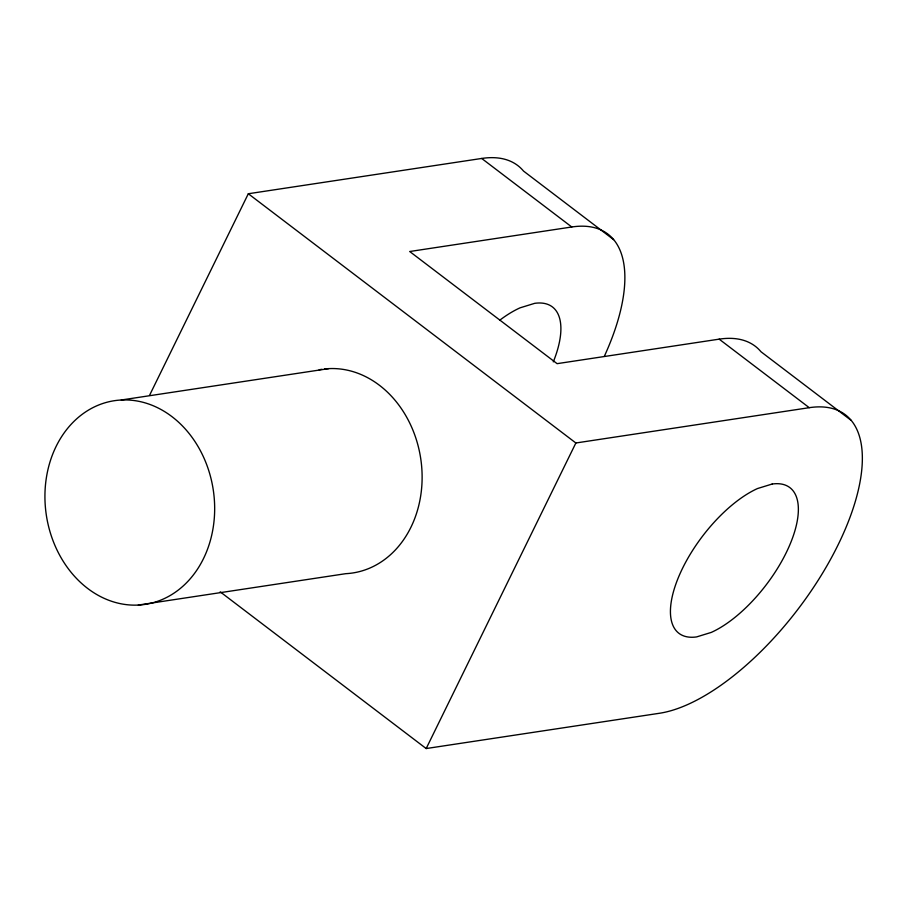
<?xml version="1.0" encoding="UTF-8"?>
<svg xmlns="http://www.w3.org/2000/svg" width="907" height="907" viewBox="0 0 907 907"><rect width="100%" height="100%" fill="white"/><g stroke="black" fill="none" stroke-linecap="round" stroke-linejoin="round"><path stroke-width="1.36" d="M149.553 395.339L248.314 193.747L481.696 158.453A183.101 80.133 -52.7 0 1 523.532 171.072L613.608 239.618M426.177 748.547L575.866 442.99L809.248 407.685A183.101 80.133 -52.7 0 1 838.125 544.778A183.101 80.133 -52.7 0 1 659.559 713.253L426.177 748.547L220.186 591.817M604.402 356.145A183.101 80.133 -52.7 0 0 571.773 226.988L409.703 251.511L557.102 363.662L719.172 339.15A183.101 80.133 -52.7 0 1 761.007 351.769L851.083 420.315M121.277 399.998L328.719 368.627M138.317 605.06A103.001 84.419 81.4 0 0 198.667 447.582A103.001 84.419 81.4 0 0 52.402 454.951A103.001 84.419 81.4 0 0 138.317 605.06L345.771 573.678A103.001 84.419 81.4 0 0 421.46 464.395A103.001 84.419 81.4 0 0 324.615 368.956M481.696 158.453L571.773 226.988M719.172 339.15L809.248 407.685M248.314 193.747L575.866 442.99M319.128 369.773A103.001 84.419 81.4 0 1 321.872 369.308M553.293 361.87A91.55 40.067 -52.7 0 0 534.688 303.335L520.051 307.836A91.55 40.067 -52.7 0 0 499.666 320.273M772.163 484.032L757.526 488.533A91.55 40.067 -52.7 0 0 678.3 577.714A91.55 40.067 -52.7 0 0 696.633 636.907L711.281 632.406A91.55 40.067 -52.7 0 0 790.496 543.225A91.55 40.067 -52.7 0 0 772.163 484.032"/></g></svg>
